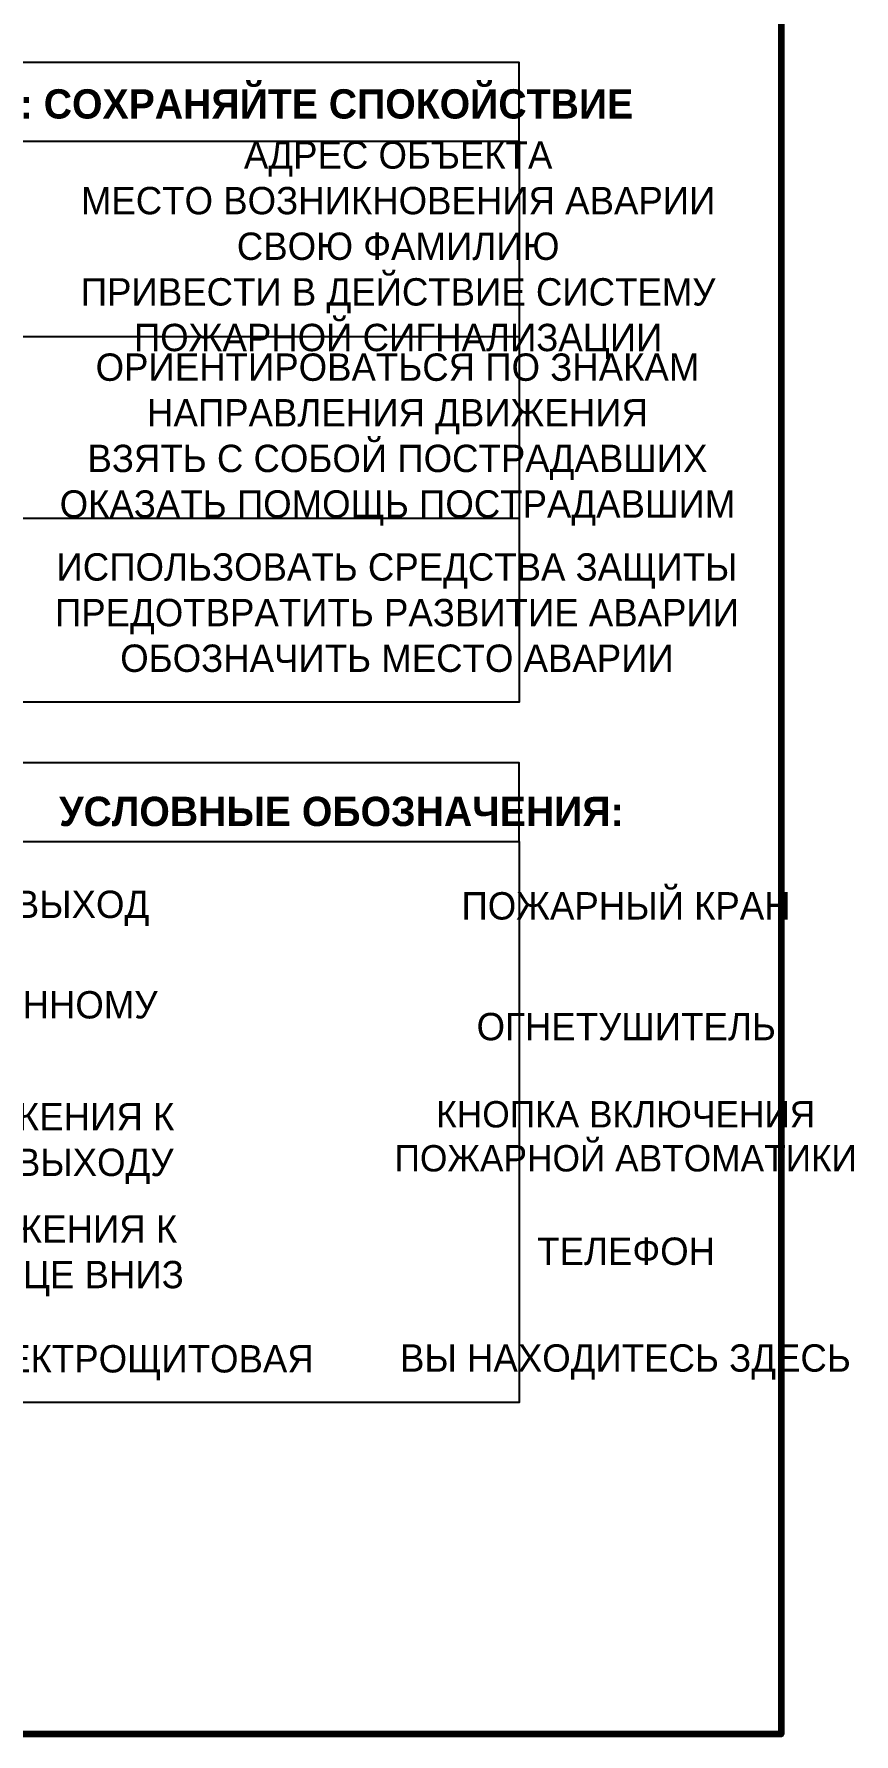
# Model space of a CAD drawing. Header units: millimetres. Extents: x 13114 to 67229, y 22859 to 38520.
# Drawn here: x 29395.1 to 29479, y 30103.8 to 30277.7 of the extents above; entities that cross this region are included whole.
import ezdxf

# ---------------------------------------------------------------- set-up
doc = ezdxf.new("R2010")
doc.units = ezdxf.units.MM
doc.styles.add('обычный', font='arial.ttf')

msp = doc.modelspace()

# ---------------------------------------------------------------- linework, layer by layer
at = {"color": 1, "lineweight": 100}
msp.add_lwpolyline([(28871.52, 30498.84), (29471.52, 30498.84), (29471.52, 30103.84), (28871.52, 30103.84)], close=True, dxfattribs=at)
for points in [[(29300.94, 30266.79), (29444.71, 30266.79), (29444.71, 30274.84), (29300.94, 30274.84)], [(29300.94, 30266.79), (29444.71, 30266.79), (29444.71, 30209.39), (29300.94, 30209.39)], [(29300.94, 30195.15), (29444.71, 30195.15), (29444.71, 30203.2), (29300.94, 30203.2)], [(29300.94, 30195.15), (29444.71, 30195.15), (29444.71, 30137.75), (29300.94, 30137.75)]]:
    msp.add_lwpolyline(points, close=True)
for points in [[(29359.36, 30246.8), (29300.94, 30246.8), (29444.71, 30246.8)], [(29359.36, 30228.22), (29300.94, 30228.22), (29444.71, 30228.22)]]:
    msp.add_lwpolyline(points)

# ---------------------------------------------------------------- texts
at = {"lineweight": 0, "attachment_point": 5, "style": 'обычный'}
for s, insert, char_height, width in [('{\\fProxima Nova Rg|b1|i0|c204|p2;ДЕЙСТВИЯ ПРИ АВАРИИ: СОХРАНЯЙТЕ СПОКОЙСТВИЕ\\H1.6644x; }', (29399.88, 30270.16), 3, 175.1736), ('\\pi-8.4,l8.4,t8.4;{\\fProxima Nova Rg|b0|i0|c204|p2;АДРЕС ОБЪЕКТА\\PМЕСТО ВОЗНИКНОВЕНИЯ АВАРИИ\\PСВОЮ ФАМИЛИЮ\\PПРИВЕСТИ В ДЕЙСТВИЕ СИСТЕМУ \\PПОЖАРНОЙ СИГНАЛИЗАЦИИ}', (29432.33, 30255.63), 2.8, 126.6484), ('\\pi-8.4,l8.4,t8.4;{\\fProxima Nova Rg|b0|i0|c204|p2;ОРИЕНТИРОВАТЬСЯ ПО ЗНАКАМ \\PНАПРАВЛЕНИЯ ДВИЖЕНИЯ\\PВЗЯТЬ С СОБОЙ ПОСТРАДАВШИХ\\PОКАЗАТЬ ПОМОЩЬ ПОСТРАДАВШИМ}', (29432.26, 30236.26), 2.8, 126.6484), ('\\pi-8.4,l8.4,t8.4;{\\fProxima Nova Rg|b0|i0|c204|p2;ИСПОЛЬЗОВАТЬ СРЕДСТВА ЗАЩИТЫ \\PПРЕДОТВРАТИТЬ РАЗВИТИЕ АВАРИИ\\PОБОЗНАЧИТЬ МЕСТО АВАРИИ}', (29432.21, 30218.54), 2.8, 126.6484), ('{\\fProxima Nova Rg|b1|i0|c204|p2;УСЛОВНЫЕ ОБОЗНАЧЕНИЯ:\\H1.1997x; }', (29426.52, 30198.2), 3, 175.1736), ('\\pi-8.4,l8.4,t8.4;{\\fProxima Nova Rg|b0|i0|c204|p2;ЭВАКУАЦИОННЫЙ ВЫХОД\\H1.6404x; }', (29382.19, 30188.31), 2.8, 126.6484), ('\\pi-8.4,l8.4,t8.4;{\\fProxima Nova Rg|b0|i0|c204|p2;ПОЖАРНЫЙ КРАН\\H1.6404x; }', (29455.65, 30188.54), 2.8, 126.6484), ('\\pi-8.4,l8.4,t8.4;{\\fProxima Nova Rg|b0|i0|c204|p2;ПУТЬ К ЭВАКУАЦИОННОМУ \\PВЫХОДУ }', (29382.2, 30175.7), 2.8, 126.6484), ('\\pi-8.4,l8.4,t8.4;{\\fProxima Nova Rg|b0|i0|c204|p2;ОГНЕТУШИТЕЛЬ\\H1.1997x; }', (29455.67, 30176.19), 2.8, 126.6484), ('\\pi-8.4,l8.4,t8.4;{\\fProxima Nova Rg|b0|i0|c204|p2;НАПРАВЛЕНИЕ ДВИЖЕНИЯ К \\PЭВАКУАЦИОННОМУ ВЫХОДУ}', (29382.29, 30164.25), 2.8, 126.6484), ('\\pi-8.1,l8.1,t8.1;{\\fProxima Nova Rg|b0|i0|c204|p2;КНОПКА ВКЛЮЧЕНИЯ\\PПОЖАРНОЙ АВТОМАТИКИ}', (29455.62, 30164.97), 2.7, 126.6484), ('\\pi-8.4,l8.4,t8.4;{\\fProxima Nova Rg|b0|i0|c204|p2;НАПРАВЛЕНИЕ ДВИЖЕНИЯ К \\PВЫХОДУ ПО ЛЕСТНИЦЕ ВНИЗ}', (29382.58, 30152.77), 2.8, 126.6484), ('\\pi-8.4,l8.4,t8.4;{\\fProxima Nova Rg|b0|i0|c204|p2;ТЕЛЕФОН\\H1.1997x; }', (29455.66, 30153.21), 2.8, 126.6484), ('\\pi-8.4,l8.4,t8.4;{\\fProxima Nova Rg|b0|i0|c204|p2;ЭЛЕКТРОЩИТОВАЯ\\H1.1997x; }', (29405.38, 30141.82), 2.8, 126.6484), ('\\pi-8.4,l8.4,t8.4;{\\fProxima Nova Rg|b0|i0|c204|p2;ВЫ НАХОДИТЕСЬ ЗДЕСЬ\\H1.1997x; }', (29455.59, 30141.9), 2.8, 126.6484)]:
    msp.add_mtext(s, dxfattribs=dict(at, insert=insert, char_height=char_height, width=width))

doc.saveas('drawing.dxf')
